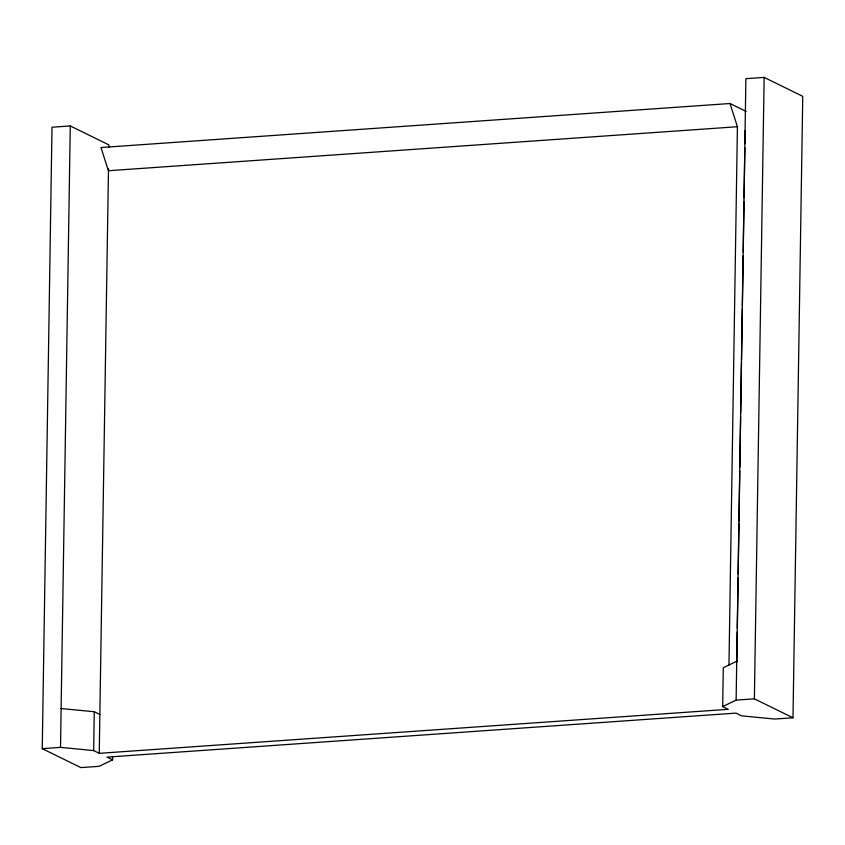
<?xml version="1.0" encoding="UTF-8"?>
<svg xmlns="http://www.w3.org/2000/svg" width="845" height="845" viewBox="0 0 845 845"><rect width="100%" height="100%" fill="white"/><g stroke="black" fill="none" stroke-linecap="round" stroke-linejoin="round"><path stroke-width="1.27" d="M112.596 757.268L112.565 759.856L99.108 766.33L80.856 767.598L42.25 748.659L52.01 127.225L70.272 125.947L108.878 144.886L108.836 147.526M42.25 748.659L60.513 747.381L70.272 125.947M736.734 661.276L723.288 667.74L722.676 706.578L728.263 709.325L99.245 753.328L93.658 750.582L94.27 711.743L61.125 708.543M99.245 753.328L108.498 168.609M728.96 665.205L737.421 126.718L730.006 103.512L100.988 147.526L108.403 170.732L737.421 126.718M722.676 706.578L736.122 700.114L745.892 78.669L764.144 77.402L802.75 96.341L792.99 717.775L774.728 719.053L741.572 715.852L735.984 713.106L106.966 757.12L112.565 759.856M736.787 662.395L737.262 632.039M737.326 628.078L738.107 577.927M738.171 573.966L738.963 523.815M739.005 521.175L739.787 471.024M739.85 467.063L740.643 416.912M740.706 412.951L741.487 362.801M741.53 360.16L742.343 308.689M742.385 306.048L743.167 255.898M743.23 251.937L744.022 201.775M744.086 197.825L744.867 147.664M744.931 143.713L745.142 130.51M792.99 717.775L754.384 698.836L764.144 77.402M736.122 700.114L754.384 698.836M60.513 747.381L93.658 750.582M730.006 103.512L746.219 111.466M94.27 711.743L99.858 714.49"/></g></svg>
